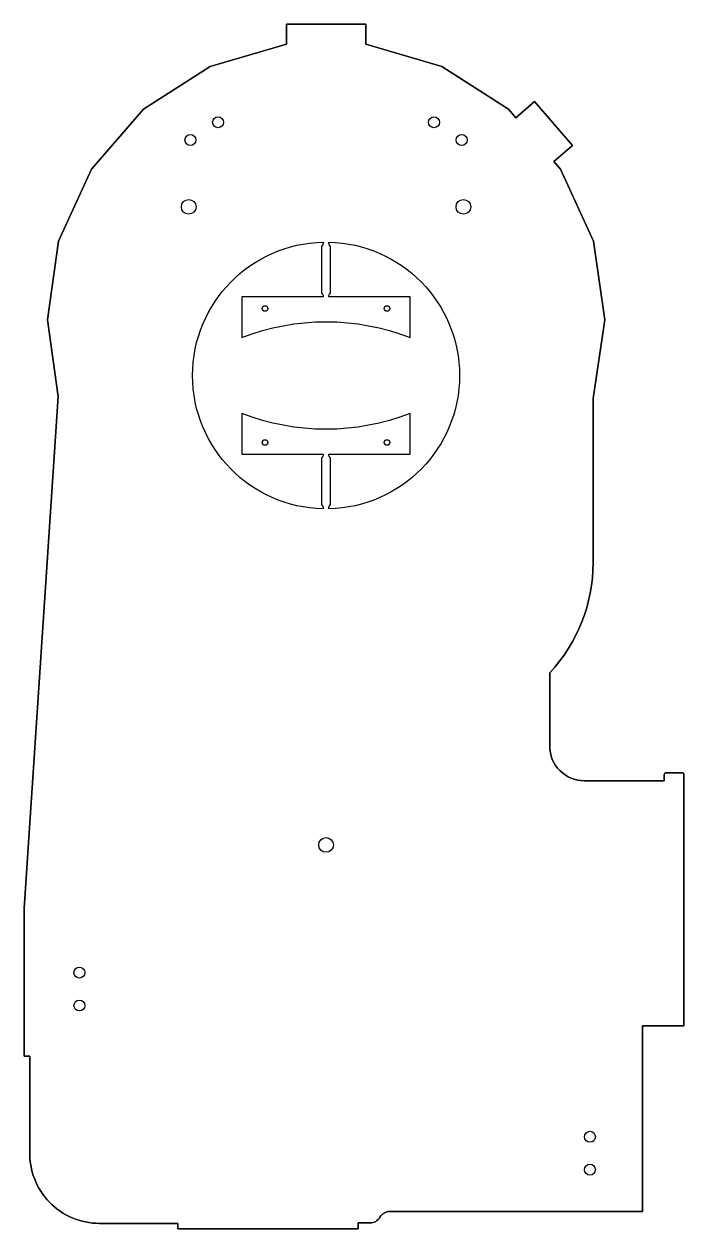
# Model space of a CAD drawing. Header units: millimetres. Extents: x -164 to 197, y -455 to 205.
import ezdxf

# ---------------------------------------------------------------- set-up
doc = ezdxf.new("R2010")
doc.units = ezdxf.units.MM
doc.layers.get('0').update_dxf_attribs({"linetype": 'CONTINUOUS'})

msp = doc.modelspace()

# ---------------------------------------------------------------- linework, layer by layer
for points in [[(-160.58, -412.11, -0.012211), (-160.63, -410.09), (-160.63, -360.09), (-163.73, -360.09), (-163.73, -279.09), (-145.13, 0.9), (-151.03, 42.91), (-144.86, 85.85), (-126.84, 125.3), (-98.43, 158.09), (-61.94, 181.54), (-20.32, 193.76), (-20.32, 204.71), (23.06, 204.71), (23.06, 193.76), (64.68, 181.54), (101.17, 158.09), (105.16, 153.48), (115.34, 162.3), (136.16, 138.27), (125.98, 129.45), (129.57, 125.3), (147.59, 85.85), (153.77, 42.91), (147.4, -0.12), (147.4, -90.14, -0.190185), (123.67, -150.29), (123.67, -190.39, 0.414214), (142.67, -209.39), (186.37, -209.39), (186.37, -205.99, -0.414214), (187.37, -204.99), (196.07, -204.99, -0.414214), (197.07, -205.99), (197.07, -343.39), (174.37, -343.39), (174.37, -445.09), (36.29, -445.09, 0.265763), (30.86, -448.2, -0.264134), (25.38, -451.35), (18.9, -451.35), (18.9, -454.6), (-79.73, -454.6), (-79.73, -451.59), (-122.51, -451.59, -0.424893)], [(-160.63, -360.09), (-160.63, -410.09, 0.012211), (-160.58, -412.11, 0.424893), (-122.51, -451.59), (-79.73, -451.59), (-79.73, -454.6), (18.9, -454.6), (18.9, -451.35), (25.38, -451.35, 0.264134), (30.86, -448.2, -0.265763), (36.29, -445.09), (174.37, -445.09), (174.37, -343.39), (197.07, -343.39), (197.07, -205.99, 0.414214), (196.07, -204.99), (187.37, -204.99, 0.414214), (186.37, -205.99), (186.37, -209.39), (142.67, -209.39, -0.414214), (123.67, -190.39), (123.67, -150.29, 0.190185), (147.4, -90.14), (147.4, -0.12), (153.77, 42.91), (147.59, 85.85), (129.57, 125.3), (125.98, 129.45), (136.16, 138.27), (115.34, 162.3), (105.16, 153.48), (101.17, 158.09), (64.68, 181.54), (23.06, 193.76), (23.06, 204.71), (-20.32, 204.71), (-20.32, 193.76), (-61.94, 181.54), (-98.43, 158.09), (-126.84, 125.3), (-144.86, 85.85), (-151.03, 42.91), (-145.13, 0.9), (-163.73, -279.09), (-163.73, -360.09)], [(2.87, -30.69, -0.021135), (2.87, -30.6), (47.4, -30.6), (47.4, -8.38, -0.187631), (-44.67, -8.38), (-44.67, -30.6), (-0.13, -30.6, -0.213422), (-1.13, -32.84), (-1.13, -58.15, -0.23022), (-0.13, -60.57, -0.979654), (-0.13, 85.39, -0.226639), (-1.13, 83.01), (-1.13, 57.66, -0.213422), (-0.13, 55.42), (-44.67, 55.42), (-44.67, 33.2, -0.187631), (47.4, 33.2), (47.4, 55.42), (2.87, 55.42, -0.213422), (3.87, 57.66), (3.87, 82.97, -0.22979), (2.87, 85.39, -0.979654), (2.87, -60.57, -0.23022), (3.87, -58.15), (3.87, -32.76, -0.198875)], [(3.87, -32.76, -0.198875), (2.87, -30.69, -0.021135), (2.87, -30.6), (47.4, -30.6), (47.4, -8.38, -0.187631), (-44.67, -8.38), (-44.67, -30.6), (-0.13, -30.6, -0.213422), (-1.13, -32.84), (-1.13, -58.15, -0.23022), (-0.13, -60.57, -0.979654), (-0.13, 85.39, -0.226639), (-1.13, 83.01), (-1.13, 57.66, -0.213422), (-0.13, 55.42), (-44.67, 55.42), (-44.67, 33.2, -0.187631), (47.4, 33.2), (47.4, 55.42), (2.87, 55.42, -0.213422), (3.87, 57.66), (3.87, 82.97, -0.22979), (2.87, 85.39, -0.979654), (2.87, -60.57, -0.23022), (3.87, -58.15)]]:
    msp.add_lwpolyline(points, format="xyb", close=True)
for centre, radius in [((-57.66, 151), 3), ((-57.66, 151), 3), ((60.39, 151), 3), ((60.39, 151), 3), ((-72.8, 141.27), 3), ((-72.8, 141.27), 3), ((75.53, 141.27), 3), ((75.53, 141.27), 3), ((-73.73, 104.71), 4), ((-73.73, 104.71), 4), ((76.47, 104.71), 4), ((76.47, 104.71), 4), ((-31.97, 49.07), 1.5), ((-31.97, 49.07), 1.5), ((34.7, 49.07), 1.5), ((34.7, 49.07), 1.5), ((-31.97, -24.25), 1.5), ((-31.97, -24.25), 1.5), ((34.7, -24.25), 1.5), ((34.7, -24.25), 1.5), ((1.37, -244.49), 4), ((1.37, -244.49), 4), ((-133.48, -314.35), 3), ((-133.48, -314.35), 3), ((-133.48, -332.35), 3), ((-133.48, -332.35), 3), ((145.67, -404.2), 3), ((145.67, -404.2), 3), ((145.67, -422.2), 3), ((145.67, -422.2), 3)]:
    msp.add_circle(centre, radius)

doc.saveas('drawing.dxf')
